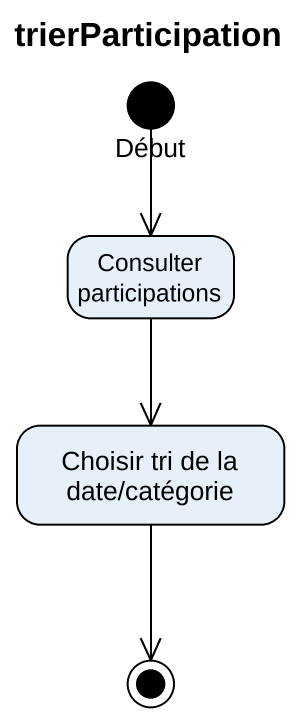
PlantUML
@startuml
title trierParticipation
hide empty description
state Début <<start>>
state "Consulter participations" as Consulter_participations
state "Choisir tri de la date/catégorie" as Choisir_tri_de_la_date
Début --> Consulter_participations
Consulter_participations --> Choisir_tri_de_la_date
Choisir_tri_de_la_date --> [*]
@enduml
